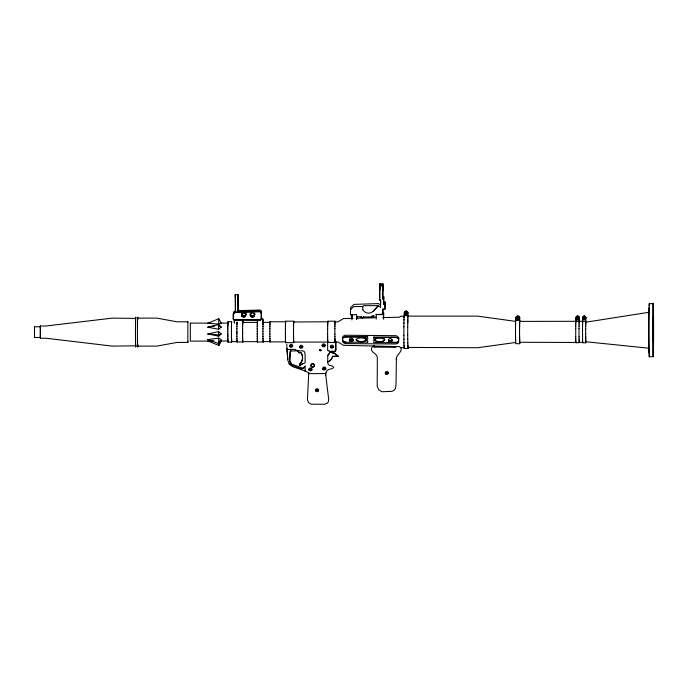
<?xml version="1.0" encoding="UTF-8"?>
<svg xmlns="http://www.w3.org/2000/svg" width="688" height="688" viewBox="0 0 688 688"><rect width="100%" height="100%" fill="white"/><g stroke="black" fill="none" stroke-linecap="round" stroke-linejoin="round"><path stroke-width="1.03" d="M235.33 295.788L235.391 312.283M237.971 295.788L238.031 312.283M218.664 343.553L218.681 338.109L207.793 339.64L218.664 343.553L221.312 339.64L218.681 338.109M40.282 331.805L40.274 330.188M135.484 331.306L135.484 327.402M137.437 331.306L137.428 327.402M218.732 324.065L218.758 318.716L207.853 323.291L218.732 324.065L221.373 323.291L218.758 318.716M227.771 331.599L227.797 328.709M231.435 331.367L231.435 328.709M236.861 328.709L236.87 336.535M242.597 328.709L242.606 336.535M257.235 331.367L257.235 328.709M262.962 331.367L262.962 328.709M269.885 331.367L269.885 328.744M285.391 328.554L285.391 334.11M293.535 331.341L293.535 328.554M327.626 328.563L327.626 334.101M334.893 328.563L334.884 334.101M403.89 326.714L403.882 335.297M407.709 326.714L407.7 335.297M515.527 331.324L515.51 328.228M519.578 331.324L519.56 328.228M575.727 328.52L575.744 336.81M579.012 328.52L579.029 336.81M582.53 328.52L582.547 336.81M585.669 328.52L585.66 334.136M40.291 330.429L40.291 328.744M135.502 327.712L135.562 320.909M137.445 327.712L137.462 323.876M227.78 329.285L227.823 326.301M231.443 328.881L231.452 326.301M236.87 328.881L236.878 326.301M242.606 328.881L242.615 326.301M257.243 328.881L257.252 326.301M262.979 328.881L262.988 326.301M269.894 328.881L269.911 326.353M285.408 328.744L285.417 326.026M293.544 328.744L293.561 326.026M327.643 328.744L327.651 326.043M334.901 328.744L334.918 326.043M403.908 326.963L403.925 322.818M407.726 326.963L407.803 319.533M515.536 328.615L515.536 325.458M519.586 328.615L519.586 325.458M575.736 328.615L575.753 325.966M579.021 328.615L579.038 325.966M582.538 328.615L582.555 325.966M585.686 328.787L585.686 325.966M382.915 283.783L382.717 285.941L379.578 285.941L379.785 283.783L382.915 283.783L382.855 297.723M235.356 295.281L235.365 294.696L237.996 294.696L238.108 311.492M237.988 295.281L237.996 294.696M40.3 329.165L40.308 327.54M135.527 324.418L135.622 318.707M137.48 324.418L137.514 320.909M227.805 327.17L227.857 324.272M231.46 326.594L231.486 324.272M236.887 326.594L237.007 321.889M242.623 326.594L242.692 322.767M257.26 326.594L257.286 324.272M262.997 326.594L263.022 324.272M269.911 326.594L269.937 324.349M285.425 326.353L285.451 323.91M293.57 326.353L293.595 323.91M327.66 326.353L327.841 321.219L335.099 321.219L335.151 322.285M334.927 326.353L334.953 323.919M403.942 323.24L403.985 319.533M407.76 323.24L407.872 317.099M515.553 326.129L515.579 323.128M519.612 326.129L519.629 323.128M575.753 326.129L575.787 323.824M579.047 326.129L579.072 323.824M582.564 326.129L582.59 323.824M585.703 326.439L585.729 323.824M652.594 341.48L652.559 317.503M218.638 331.599L218.655 336.165L207.716 333.938L218.638 331.599L221.235 333.938L218.655 336.165M40.317 328.107L40.394 325.992L46.053 325.992L112.299 318.123L135.699 318.389M137.523 321.649L137.72 317.134L137.798 317.865M227.831 325.39L228.003 321.692L231.632 321.692L231.684 322.19M231.495 324.676L231.529 322.767M231.71 341.093L231.744 339.184M236.921 324.676L237.007 322.414M242.658 324.676L242.795 321.692L242.838 322.19M257.295 324.676L257.329 322.767M263.031 324.676L263.065 322.767M269.945 324.676L270.083 321.786L285.597 321.786L285.503 322.853M285.46 324.349L285.597 321.201L293.742 321.201L293.793 322.285M293.604 324.349L293.638 322.328M327.694 324.349L327.841 321.219M334.961 324.349L334.996 322.345M403.994 320.109L404.054 317.099M515.587 324.048L515.673 317.916L517.694 316.506L519.724 317.916M519.646 324.048L519.775 317.34L518.984 316.325L516.499 316.325L515.725 317.34L515.794 320.737M575.796 324.048L575.83 322.225M579.081 324.048L579.124 322.225M582.598 324.048L582.633 322.225M585.737 324.461L585.772 322.225M308.74 372.569L307.441 399.814L308.585 402.6L311.165 404.217L324.77 404.217L327.428 403.125L328.331 401.826L328.701 399.436L325.665 374.504L325.579 375.424L325.923 372.569M40.343 327.316L40.394 326.757L34.512 326.757L34.495 337.473L40.386 337.473L40.308 335.684M40.446 337.593L40.386 338.238L46.036 338.238L112.273 346.107L135.811 345.84M135.631 319.593L135.768 317.134L135.846 317.865M135.88 345.522L135.734 347.096L135.605 343.828M137.583 319.593L137.72 318.123L156.907 318.123L177.126 321.821L187.858 321.821L187.91 322.328M137.832 345.522L137.686 347.096L137.462 338.41M187.936 341.325L187.841 342.409L177.1 342.409L156.873 346.107L137.686 346.107L137.557 343.828M227.866 324.065L227.96 323.119L220.848 323.119M228.081 341.093L227.977 342.168L231.658 341.97M231.538 323.248L231.632 321.692M257.338 323.248L257.432 321.692L257.484 322.19M263.065 323.248L263.16 321.692L263.212 322.19M269.988 323.248L270.083 322.233L263.117 322.414M285.683 341.532L285.58 342.658L293.716 342.658L293.621 340.422M293.647 322.853L293.742 321.201M334.996 322.853L335.099 321.219M404.054 317.787L404.123 313.1L406.023 311.956L407.941 313.1M407.881 317.787L408.018 312.232L406.109 311.079L404.2 312.232M408.156 346.761L408.001 348.506L404.174 348.506L404.028 345.161M519.689 322.5L519.793 321.391L585.823 321.296L585.858 317.34L584.293 315.938L582.727 317.34L582.641 322.5M519.879 342.461L519.767 343.699L515.716 343.699L515.613 340.749M575.839 322.5L575.873 317.916L577.507 316.506L579.158 317.916L579.124 322.5M585.78 322.999L585.823 321.296M585.961 341.626L585.849 342.77L582.719 342.77L582.667 341.953M356.427 340.302L356.272 339.373L356.427 340.302C359.041 342.435 363.599 342.495 366.24 340.388L366.265 338.926L364.941 337.997M366.24 340.388L366.265 338.926M373.799 336.905L373.799 342.555L395.411 342.744C399.754 343.622 399.694 336.664 395.394 337.498L373.782 337.309L395.841 337.111L398.687 338.634A3.277 2.924 3.4 0 0 395.411 335.684L345.754 335.254A3.277 2.924 3.4 0 0 342.495 338.143L345.333 336.681L367.659 336.853L345.737 337.068C341.394 336.191 341.454 343.14 345.754 342.314L367.684 342.099M374.521 339.932L374.711 339.003L374.693 340.465C377.308 342.59 381.874 342.658 384.515 340.551L384.532 339.089L384.678 340.018M374.693 340.465L374.539 339.528M384.515 340.551L384.704 339.623M290.095 351.413L289.674 361.484L290.697 363.875L292.572 365.663L300.888 368.691L303.442 368.553L305.119 366.627L305.137 371.013L292.572 366.627L289.252 364.098L287.773 360.194L286.948 348.601L287.842 359.385M233.327 315.353A2.993 2.924 5.3 0 1 236.19 311.999L259.376 311.397A1.815 1.772 5.3 0 1 261.251 313.169L261.234 319.378L260.417 320.109L234.273 320.109L233.301 319.378L233.447 314.02A2.993 2.924 5.3 0 1 235.098 310.959M235.365 301.705L235.416 301.129M234.298 323.085L234.316 319.636M237.996 301.705L238.048 301.129M242.709 323.085L242.718 319.714L260.434 319.903L261.251 319.172L261.38 317.847L262.988 319.06L263.203 321.115M305.197 365.818L304.552 366.953L302.256 368.071L291.617 364.055L289.751 360.675L290.37 351.585L291.66 351L297.56 350.777L303.116 350.889L304.139 351.473L305.094 353.572L305.128 362.954A10.612 10.389 5.3 0 0 301.473 364.64L299.925 365.672L299.263 364.95L301.533 362A8.781 8.591 5.3 0 0 300.845 352.841L299.254 352.841L297.56 350.777M299.254 352.841L297.603 350.364M305.137 371.013L305.214 370.204M332.725 356.565L338.247 356.221L332.76 356.152L330.885 359.996L327.737 362.301L327.755 355.163L329.518 353.09M338.247 356.221L334.531 353.047L329.733 352.196L334.497 353.46L338.204 356.633M327.643 342.65L327.669 350.605L329.182 350.605L329.182 351.62L334.987 351.62L335.065 350.811M334.987 351.62L335.821 349.796L335.796 341.841M356.651 316.523L361.174 316.936L361.183 317.641L363.359 317.641L363.462 316.557M361.183 317.641L361.277 316.557M373.369 311.2L378.305 305.653L363.857 305.653L362.722 306.547L353.735 306.547L350.476 309.66L350.493 314.975L356.642 314.562L356.659 319.438M363.359 317.641L363.359 316.936L372.036 316.936L372.131 315.861M376.164 317.22L373.679 317.641L373.876 315.482M382.992 312.851L383.655 312.851L383.526 314.175L376.112 314.588L382.829 314.588L383.018 308.835M395.815 347.32L374.066 347.13L374.16 346.107M380.481 300.2L379.673 299.83L380.516 299.83L380.507 307.089L378.297 305.747M379.836 298.042L379.785 283.783M380.507 307.089L380.688 300.011M382.967 296.889L383.809 296.889L383.612 299.039L382.769 299.039L382.932 296.416M383.827 301.98L385.125 301.98L384.927 304.13L383.629 304.13L383.809 296.889M382.829 314.588L382.812 309.187L384.945 309.187L385.125 301.98M289.768 345.574L289.768 346.141L290.981 346.313A2.761 0.559 -0.2 0 0 291.316 346.305C295.109 345.883 287.61 345.324 290.981 345.746A2.761 0.559 -0.2 0 0 291.316 345.746L292.529 345.557M299.891 346.52L299.891 347.087L301.103 347.259A2.761 0.559 -0.2 0 0 301.439 347.259C305.223 346.829 297.732 346.27 301.103 346.692A2.761 0.559 -0.2 0 0 301.439 346.692L302.651 346.511M311.784 369.852C311.827 367.805 307.054 370.015 310.245 369.963A2.761 0.559 -0.2 0 0 310.58 369.963L311.793 369.774L309.032 369.791M319.61 349.917L320.083 350.897L320.935 350.261M318.527 390.638C318.57 388.591 313.788 390.801 316.987 390.741A2.761 0.559 -0.2 0 0 317.323 390.741L318.535 390.56L315.775 390.569M320.961 350.089L320.453 350.742L319.679 350.424M322.302 345.135L322.302 345.694L323.515 345.875A2.761 0.559 -0.2 0 0 323.85 345.866C327.634 345.445 320.144 344.886 323.515 345.307A2.761 0.559 -0.2 0 0 323.85 345.307L325.063 345.118M325.63 368.94C325.673 366.893 320.9 369.103 324.091 369.043A2.761 0.559 -0.2 0 0 324.426 369.043L325.639 368.863L322.878 368.871M330.489 346.417L330.489 346.976L331.702 347.156A2.761 0.559 -0.2 0 0 332.037 347.148C335.821 346.726 328.331 346.167 331.702 346.589A2.761 0.559 -0.2 0 0 332.037 346.589L333.25 346.399M388.144 373.352C388.195 371.305 383.414 373.515 386.604 373.464A2.761 0.559 -0.2 0 0 386.94 373.455L388.152 373.274L385.392 373.283M407.356 314.175C407.399 312.128 402.626 314.339 405.817 314.287A2.761 0.559 -0.2 0 0 406.152 314.287L407.365 314.106L404.604 314.115M519.113 318.587C519.165 316.54 514.383 318.75 517.582 318.69A2.761 0.559 -0.2 0 0 517.909 318.69L519.122 318.51L516.361 318.518M576.191 317.417L576.991 316.979M578.883 318.793C578.935 316.747 574.153 318.957 577.352 318.905A2.761 0.559 -0.2 0 0 577.679 318.905L578.9 318.716L576.131 318.733M578.995 317.693L578.978 317.048M585.6 318.69C585.651 316.643 580.87 318.854 584.069 318.793A2.761 0.559 -0.2 0 0 584.396 318.793L585.608 318.613A1.531 1.496 -0.1 0 0 583.828 316.824A1.531 1.496 -0.1 0 0 583.157 319.327A1.531 1.496 -0.1 0 0 585.712 318.647L582.848 318.621M349.504 339.726L349.728 340.543L351 340.878A3.449 1.548 -0.2 0 0 351.413 340.878C356.203 340.027 346.812 339.287 350.992 340.225A3.449 1.548 -0.2 0 0 351.413 340.233L352.961 339.752M392.022 340.827L392.031 340.096L390.483 340.569A3.449 1.548 -0.2 0 1 390.062 340.569C388.221 339.648 388.221 341.145 390.07 341.214A3.449 1.548 -0.2 0 0 390.483 341.214L392.031 340.741L388.582 340.706M329.733 352.196L329.062 354.329L327.712 355.576M34.495 337.473L34.512 326.757M187.858 321.821L187.841 342.409M209.324 323.119L190.344 323.119L190.327 341.11L213.529 341.11M219.816 341.11L227.977 340.938M242.821 341.97L237.085 341.97M242.744 322.414L257.381 322.414M263.194 341.97L257.458 341.97M285.632 341.876L270.109 341.876M293.69 321.984L327.832 321.786M335.125 342.435L327.866 342.435M335.047 321.984L338.195 321.786L343.475 318.57L352.978 318.338M335.125 341.876L338.169 342.074L343.441 345.29L399.436 346.657L400.657 347.732L404.174 347.732L404.097 346.958M404.131 316.428L400.691 316.127L399.47 317.202L382.562 317.615M407.95 316.428L408.036 315.353M515.716 342.469L477.601 347.732L408.079 347.431M519.784 320.178L519.853 320.737M575.916 342.469L519.818 342.271M579.253 342.564L575.916 342.77L575.968 342.271M582.719 342.469L579.253 342.271M585.823 322.139L585.927 322.44M582.719 342.77L582.77 342.271M585.901 341.721L585.806 341.42M356.246 339.769L356.418 339.244C359.059 337.137 363.625 337.197 366.24 339.33M582.676 317.916L584.232 316.506L585.806 317.916M213.856 341.024L207.922 340.938L218.861 345.514L221.441 340.938L219.678 341.05M330.919 359.583L332.037 357.975M326.138 372.432C326.697 368.097 332.786 369.826 333.689 367.375C332.682 364.408 327.548 366.842 327.806 362.731M333.25 351.215L331.005 351.215M319.662 349.917L320.918 350.08M372.337 346.743C368.527 352.196 377.291 352.875 377.351 357.82L377.179 386.149L378.718 389.752L381.986 391.739L391.928 391.343L393.562 390.638L395.308 388.737L396.004 385.22L396.4 358.431L396.305 359.454C395.927 354.518 402.807 352.282 400.932 347.294M325.914 373.61L308.551 373.61M378.305 305.653L373.378 311.105A6.416 6.287 5.3 0 1 362.739 309.566M366.265 339.992C363.625 342.099 359.059 342.031 356.453 339.906M374.685 339.399C377.325 337.292 381.892 337.361 384.506 339.485M384.532 340.147C381.892 342.254 377.325 342.194 374.719 340.061M218.646 329.285L221.261 327.17L218.586 324.598L207.742 327.17L218.646 329.285L218.586 324.598L218.689 325.39L221.261 327.17M290.448 350.777L291.033 350.347M327.78 361.888L329.483 360.908M375.218 338.513L376.026 338.092M397.423 341.979L398.696 340.526L398.705 341.102A3.277 2.924 3.4 0 1 395.445 344L345.789 343.57A3.277 2.924 3.4 0 1 342.504 340.612L342.504 340.035L343.785 341.515M300.458 365.079L299.297 364.545L301.568 361.587A8.781 8.591 5.3 0 0 300.888 352.428M221.235 333.938L218.552 334.893L207.716 333.938M407.356 313.539L406.178 313.719A2.761 0.559 -0.2 0 1 405.817 313.719L404.596 313.547M311.793 369.215L310.606 369.396A2.761 0.559 -0.2 0 1 310.245 369.396L309.032 369.224M325.639 368.295L324.452 368.476A2.761 0.559 -0.2 0 1 324.091 368.484L322.878 368.312M318.527 389.993L317.349 390.173A2.761 0.559 -0.2 0 1 316.987 390.173L315.766 390.001M388.152 372.707L386.94 372.896A2.761 0.559 -0.2 0 1 386.604 372.896L385.392 372.724M583.123 317.159L583.123 317.727M585.608 318.045L584.396 318.226A2.761 0.559 -0.2 0 1 584.06 318.226L582.848 318.054M207.742 327.17L214.708 326.035M358.809 337.619L363.892 337.662M377.076 337.774L382.158 337.817M331.582 351.912C329.604 352.437 334.566 352.497 332.708 351.912M587.363 321.95L648.861 312.318M396.279 342.289L388.23 342.28M237.369 310.641L259.505 310.064A1.815 1.772 5.3 0 1 261.371 311.836L261.363 318.045M237.326 311.045L259.462 310.469A1.815 1.772 5.3 0 1 261.337 312.24M356.152 318.26L374.109 317.822M207.853 323.291L210.838 323.248M576.226 317.134L578.986 317.125L578.548 317.013M322.302 345.694L325.063 345.686M289.768 346.141L292.529 346.124M299.891 347.087L302.651 347.079M330.489 346.976L333.25 346.967M649.334 303.632L653.118 303.632M404.131 315.672L407.95 315.672M408.036 316.127L477.635 316.127L515.742 321.391M234.29 319.903L242.701 319.903M515.682 320.393L519.732 320.393M263.143 341.626L270.057 341.626M293.716 342.074L327.815 342.074L327.815 342.633M286.87 349.409L294.997 349.409L297.543 351M335.065 349.796L335.821 349.796M649.274 356.711L653.058 356.711A26.583 0.507 90 0 0 653.548 318.226A26.583 0.507 90 0 0 652.663 315.577A26.583 0.507 90 0 0 653.058 356.711M349.504 340.371L352.961 340.397M378.968 342.194L381.032 342.22M345.78 341.91L344.146 341.652M207.793 339.64L209.78 339.829M587.346 341.91L648.818 348.197M585.264 317.099L585.703 317.211M576.131 318.166L577.344 318.338A2.761 0.559 -0.2 0 0 577.679 318.338L578.892 318.157A1.531 1.496 -0.1 0 0 577.997 316.033L576.527 316.428A1.531 1.496 -0.1 0 0 576.14 317.873M516.361 317.959L517.574 318.131A2.761 0.559 -0.2 0 0 517.909 318.123L519.122 317.942L519.13 317.314M305.214 371.133L308.68 372.767M383.207 338.152L384.024 338.582M380.705 304.93L378.495 303.589L353.942 304.388L350.674 307.51L350.682 309.634M261.32 318.51L262.928 319.714L262.954 323.575M261.251 319.172L262.868 320.376M289.321 363.29L290.809 364.786M320.943 350.252L320.273 349.418L319.593 350.424M585.875 321.09L585.927 321.623M585.849 342.77L585.755 340.285M582.745 321.09L582.796 321.623M579.279 321.623L579.21 317.34L577.559 315.938L575.925 317.34L575.994 321.623M579.15 341.953L579.201 342.469M579.201 342.77L579.098 340.749M575.865 341.953L575.916 342.77M519.715 341.953L519.767 342.469M519.767 343.699L519.595 336.673M408.001 347.732L407.846 345.161M408.001 348.506L407.786 342.461M335.022 341.575L335.073 342.633M327.763 341.575L327.815 342.074L327.72 340.422M285.597 321.201L285.649 322.285M285.529 341.575L285.58 342.074M285.58 342.658L285.486 340.422M270.083 321.786L270.135 322.285M270.014 341.153L270.057 342.074M263.143 342.168L263.048 340.053M257.364 341.153L257.407 342.168M242.769 342.168L242.64 338.393M237.033 342.168L236.947 340.053M231.564 341.153L231.607 342.168M228.003 321.692L228.046 322.19M227.96 323.119L228.003 323.566M227.891 340.663L227.934 341.11M227.977 342.168L227.848 339.64M190.344 323.119L190.387 323.566M135.674 345.428L135.742 346.107M40.394 325.992L40.394 326.757M40.386 338.238L40.334 336.604M582.616 340.749L582.667 342.237M575.813 340.749L575.865 342.237M335.022 342.108L334.944 338.685M293.664 342.134L293.587 338.685M269.971 340.053L270.006 341.575M263.091 341.669L263.014 338.393M257.321 340.053L257.355 341.669L242.769 341.626L242.675 340.053M231.521 340.053L231.555 341.669L237.033 341.626L236.904 338.393M235.365 294.696L235.468 312.55M585.746 341.007L585.694 336.423M582.581 338.952L582.616 341.007M579.064 338.952L579.098 341.007M575.779 338.952L575.813 341.007M519.655 341.781L519.578 334.067M515.579 338.952L515.604 341.781M403.968 342.461L404.019 345.806M334.97 340.895L334.91 336.492M327.677 338.685L327.712 340.895M285.443 338.685L285.477 340.913M269.928 338.393L269.963 340.422M257.278 338.393L257.312 340.5M231.478 338.393L231.512 340.5M227.814 338.109L227.883 340.5M135.553 341.437L135.596 344.654M218.81 341.988L218.861 345.514M585.712 339.15L585.677 333.955M582.547 336.673L582.573 339.15M579.029 336.673L579.055 339.15M575.744 336.673L575.77 339.15M515.544 336.673L515.561 339.769M407.743 339.038L407.778 342.977M403.925 339.038L403.959 342.977M327.651 336.492L327.669 339.064M293.552 336.492L293.578 339.081M285.417 336.492L285.434 339.081M269.902 336.294L269.928 338.685M262.988 336.294L263.005 338.754M257.252 336.294L257.269 338.754M242.615 336.294L242.632 338.754M236.878 336.294L236.896 338.754M231.452 336.294L231.469 338.754M227.84 338.754L227.78 333.938M137.488 342.099L137.437 334.961M135.536 342.099L135.493 334.961M40.3 334.523L40.3 336.191M382.898 289.433L382.846 286.389L382.769 290.835M379.767 289.433L379.716 286.389L379.638 290.835M515.527 334.067L515.527 337.223M407.717 335.142L407.735 339.39M403.899 335.142L403.908 339.39M334.893 333.99L334.901 336.75M327.634 333.99L327.643 336.75M293.544 333.99L293.544 336.759M285.4 333.99L285.408 336.759M269.885 333.904L269.894 336.492M262.971 333.904L262.979 336.535M257.235 333.904L257.243 336.535M238.039 296.898L238.014 294.301L237.979 297.474M235.399 296.898L235.373 294.301L235.348 297.474M231.435 333.904L231.443 336.535M227.814 336.535L227.788 331.341M135.493 338.857L135.467 331.255M40.291 333.207L40.282 334.867M398.851 337.911L398.859 338.487A3.277 2.924 3.4 0 1 398.748 339.244M384.927 304.13L384.945 309.187M383.612 299.039L383.629 304.13M383.655 312.851L383.672 317.899M383.526 314.175L383.551 319.215M382.769 299.039L382.812 284.858L379.681 284.858L379.638 300.2M376.155 314.175L376.173 319.232M374.066 345.307L374.066 347.13M373.679 317.641L373.67 316.119L372.027 316.119L372.036 316.936M367.659 336.853L367.659 342.504M362.731 306.452L362.731 309.66M356.78 317.151L356.788 319.094M352.041 314.313L352.058 318.596M351.912 314.562L351.929 319.92M335.718 341.652L335.753 350.605M286.844 344.301L286.87 349.461M257.467 319.43L257.467 321.115M257.398 319.241L257.415 323.248M242.821 319.645L242.838 322.827M234.419 319.645L234.427 322.827M233.301 319.378L233.284 315.758A2.993 2.924 5.3 0 1 236.156 312.404L259.342 311.802A1.815 1.772 5.3 0 1 261.216 313.573M519.552 331.255L519.56 334.316M515.501 331.255L515.501 334.316M293.527 331.315L293.527 334.11M269.877 331.341L269.877 333.99M262.954 331.341L262.962 334.007M257.226 331.341L257.226 334.007M242.58 331.341L242.589 334.007M236.853 331.341L236.853 334.007M231.426 331.341L231.426 334.007M137.419 331.255L137.419 335.159M40.274 331.762L40.274 333.362M404.621 312.705A1.531 1.496 -0.1 0 1 405.748 311.26L406.144 311.208A1.531 1.496 -0.1 0 1 407.477 311.948M407.623 312.309A1.531 1.496 -0.1 0 1 407.631 313.083M649.119 353.322A25.207 0.482 90 0 1 648.827 330.919A25.207 0.482 90 0 1 649.085 307.648M649.205 305.489A25.207 0.482 90 0 1 649.334 305.008M649.403 354.853A25.207 0.482 90 0 1 649.283 355.335M649.498 354.87A26.583 0.507 90 0 1 648.793 330.962A26.583 0.507 90 0 1 649.463 304.93M583.278 316.884A1.066 1.049 5.3 0 1 584.585 316.145A1.066 1.049 5.3 0 1 585.342 317.426M405.043 311.999A1.066 1.049 5.3 0 1 406.608 311.363M407.004 311.741A1.066 1.049 5.3 0 1 407.115 311.999M516.421 316.927A1.531 1.496 -0.1 0 1 518.511 316.368A1.531 1.496 -0.1 0 1 519.079 318.415M516.275 318.062A1.531 1.496 -0.1 0 1 516.275 317.288M583.003 318.32A1.531 1.496 -0.1 0 1 585.402 316.506L585.849 317.564A1.531 1.496 -0.1 0 1 585.798 317.951M576.51 317.426A1.066 1.049 5.3 0 1 577.542 316.11A1.066 1.049 5.3 0 1 578.582 317.426M516.74 316.884A1.066 1.049 5.3 0 1 518.804 316.884M311.217 366.162A1.686 1.643 5.3 0 1 312.601 363.651A1.686 1.643 5.3 0 1 314.132 366.085M313.874 366.437A1.686 1.643 5.3 0 1 312.705 366.945M311.853 366.747A1.686 1.643 5.3 0 1 311.501 366.498M301.507 364.227A10.612 10.389 5.3 0 1 302.651 363.513M242.683 312.945A2.098 2.055 5.3 0 1 245.814 314.373A2.098 2.055 5.3 0 1 243.38 316.755A2.098 2.055 5.3 0 1 241.918 313.702M253.562 312.851A2.219 2.167 5.3 0 1 254.164 316.127A2.219 2.167 5.3 0 1 250.767 316.127A2.219 2.167 5.3 0 1 251.344 312.851M245.926 313.797A2.098 2.055 5.3 0 1 243.836 315.861A2.098 2.055 5.3 0 1 241.729 313.797M242.769 312.017A2.098 2.055 5.3 0 1 244.868 312.017M245.969 313.393A2.098 2.055 5.3 0 1 243.87 315.457A2.098 2.055 5.3 0 1 241.763 313.393M254.801 313.393A2.219 2.167 5.3 0 1 252.591 315.568A2.219 2.167 5.3 0 1 250.363 313.393M233.413 314.425A2.993 2.924 5.3 0 1 235.055 311.363M254.758 313.797A2.219 2.167 5.3 0 1 252.556 315.973A2.219 2.167 5.3 0 1 250.329 313.797M251.43 311.913A2.219 2.167 5.3 0 1 253.648 311.913M518.236 316.781L517.978 316.669A1.066 1.049 5.3 0 0 516.645 317.865A1.066 1.049 5.3 0 0 518.322 318.544A1.066 1.049 5.3 0 0 518.236 316.781M405.309 313.857A1.066 1.049 5.3 0 0 407.098 313.393A1.066 1.049 5.3 0 0 405.782 312.111A1.066 1.049 5.3 0 0 405.309 313.857M404.905 314.82A1.531 1.496 -0.1 0 0 407.459 314.141A1.531 1.496 -0.1 0 0 405.576 312.309A1.531 1.496 -0.1 0 0 404.905 314.82M516.671 319.223A1.531 1.496 -0.1 0 0 519.225 318.544A1.531 1.496 -0.1 0 0 517.342 316.721A1.531 1.496 -0.1 0 0 516.671 319.223M576.441 319.438A1.531 1.496 -0.1 0 0 578.995 318.75A1.531 1.496 -0.1 0 0 577.112 316.927A1.531 1.496 -0.1 0 0 576.441 319.438M349.9 341.067A1.909 1.703 3.4 0 0 353.09 340.328A1.909 1.703 3.4 0 0 350.742 338.221A1.909 1.703 3.4 0 0 349.9 341.067M388.969 341.403A1.909 1.703 3.4 0 0 392.16 340.663A1.909 1.703 3.4 0 0 389.812 338.556A1.909 1.703 3.4 0 0 388.969 341.403M330.79 347.681A1.531 1.496 -0.1 0 0 333.345 347.001A1.531 1.496 -0.1 0 0 331.47 345.178A1.531 1.496 -0.1 0 0 330.79 347.681M323.179 369.576A1.531 1.496 -0.1 0 0 325.734 368.897A1.531 1.496 -0.1 0 0 323.85 367.074A1.531 1.496 -0.1 0 0 323.179 369.576M300.192 347.793A1.531 1.496 -0.1 0 0 302.746 347.113A1.531 1.496 -0.1 0 0 300.871 345.29A1.531 1.496 -0.1 0 0 300.192 347.793M309.333 370.497A1.531 1.496 -0.1 0 0 311.888 369.817A1.531 1.496 -0.1 0 0 310.013 367.985A1.531 1.496 -0.1 0 0 309.333 370.497M322.603 346.399A1.531 1.496 -0.1 0 0 325.157 345.72A1.531 1.496 -0.1 0 0 323.283 343.897A1.531 1.496 -0.1 0 0 322.603 346.399M290.078 346.838A1.531 1.496 -0.1 0 0 292.624 346.159A1.531 1.496 -0.1 0 0 290.749 344.335A1.531 1.496 -0.1 0 0 290.078 346.838M311.475 366.738A1.686 1.643 5.3 0 0 314.261 365.921A1.686 1.643 5.3 0 0 312.146 363.961A1.686 1.643 5.3 0 0 311.475 366.738M316.076 391.274A1.531 1.496 -0.1 0 0 318.63 390.595A1.531 1.496 -0.1 0 0 316.747 388.772A1.531 1.496 -0.1 0 0 316.076 391.274M385.693 373.988A1.531 1.496 -0.1 0 0 388.247 373.309A1.531 1.496 -0.1 0 0 386.372 371.486A1.531 1.496 -0.1 0 0 385.693 373.988M241.884 316.162A2.098 2.055 5.3 0 0 245.53 316.162A2.098 2.055 5.3 0 0 243.698 313.074A2.098 2.055 5.3 0 0 241.884 316.162M250.501 316.213A2.219 2.167 5.3 0 0 254.345 316.213A2.219 2.167 5.3 0 0 252.41 312.963A2.219 2.167 5.3 0 0 250.501 316.213"/></g></svg>
